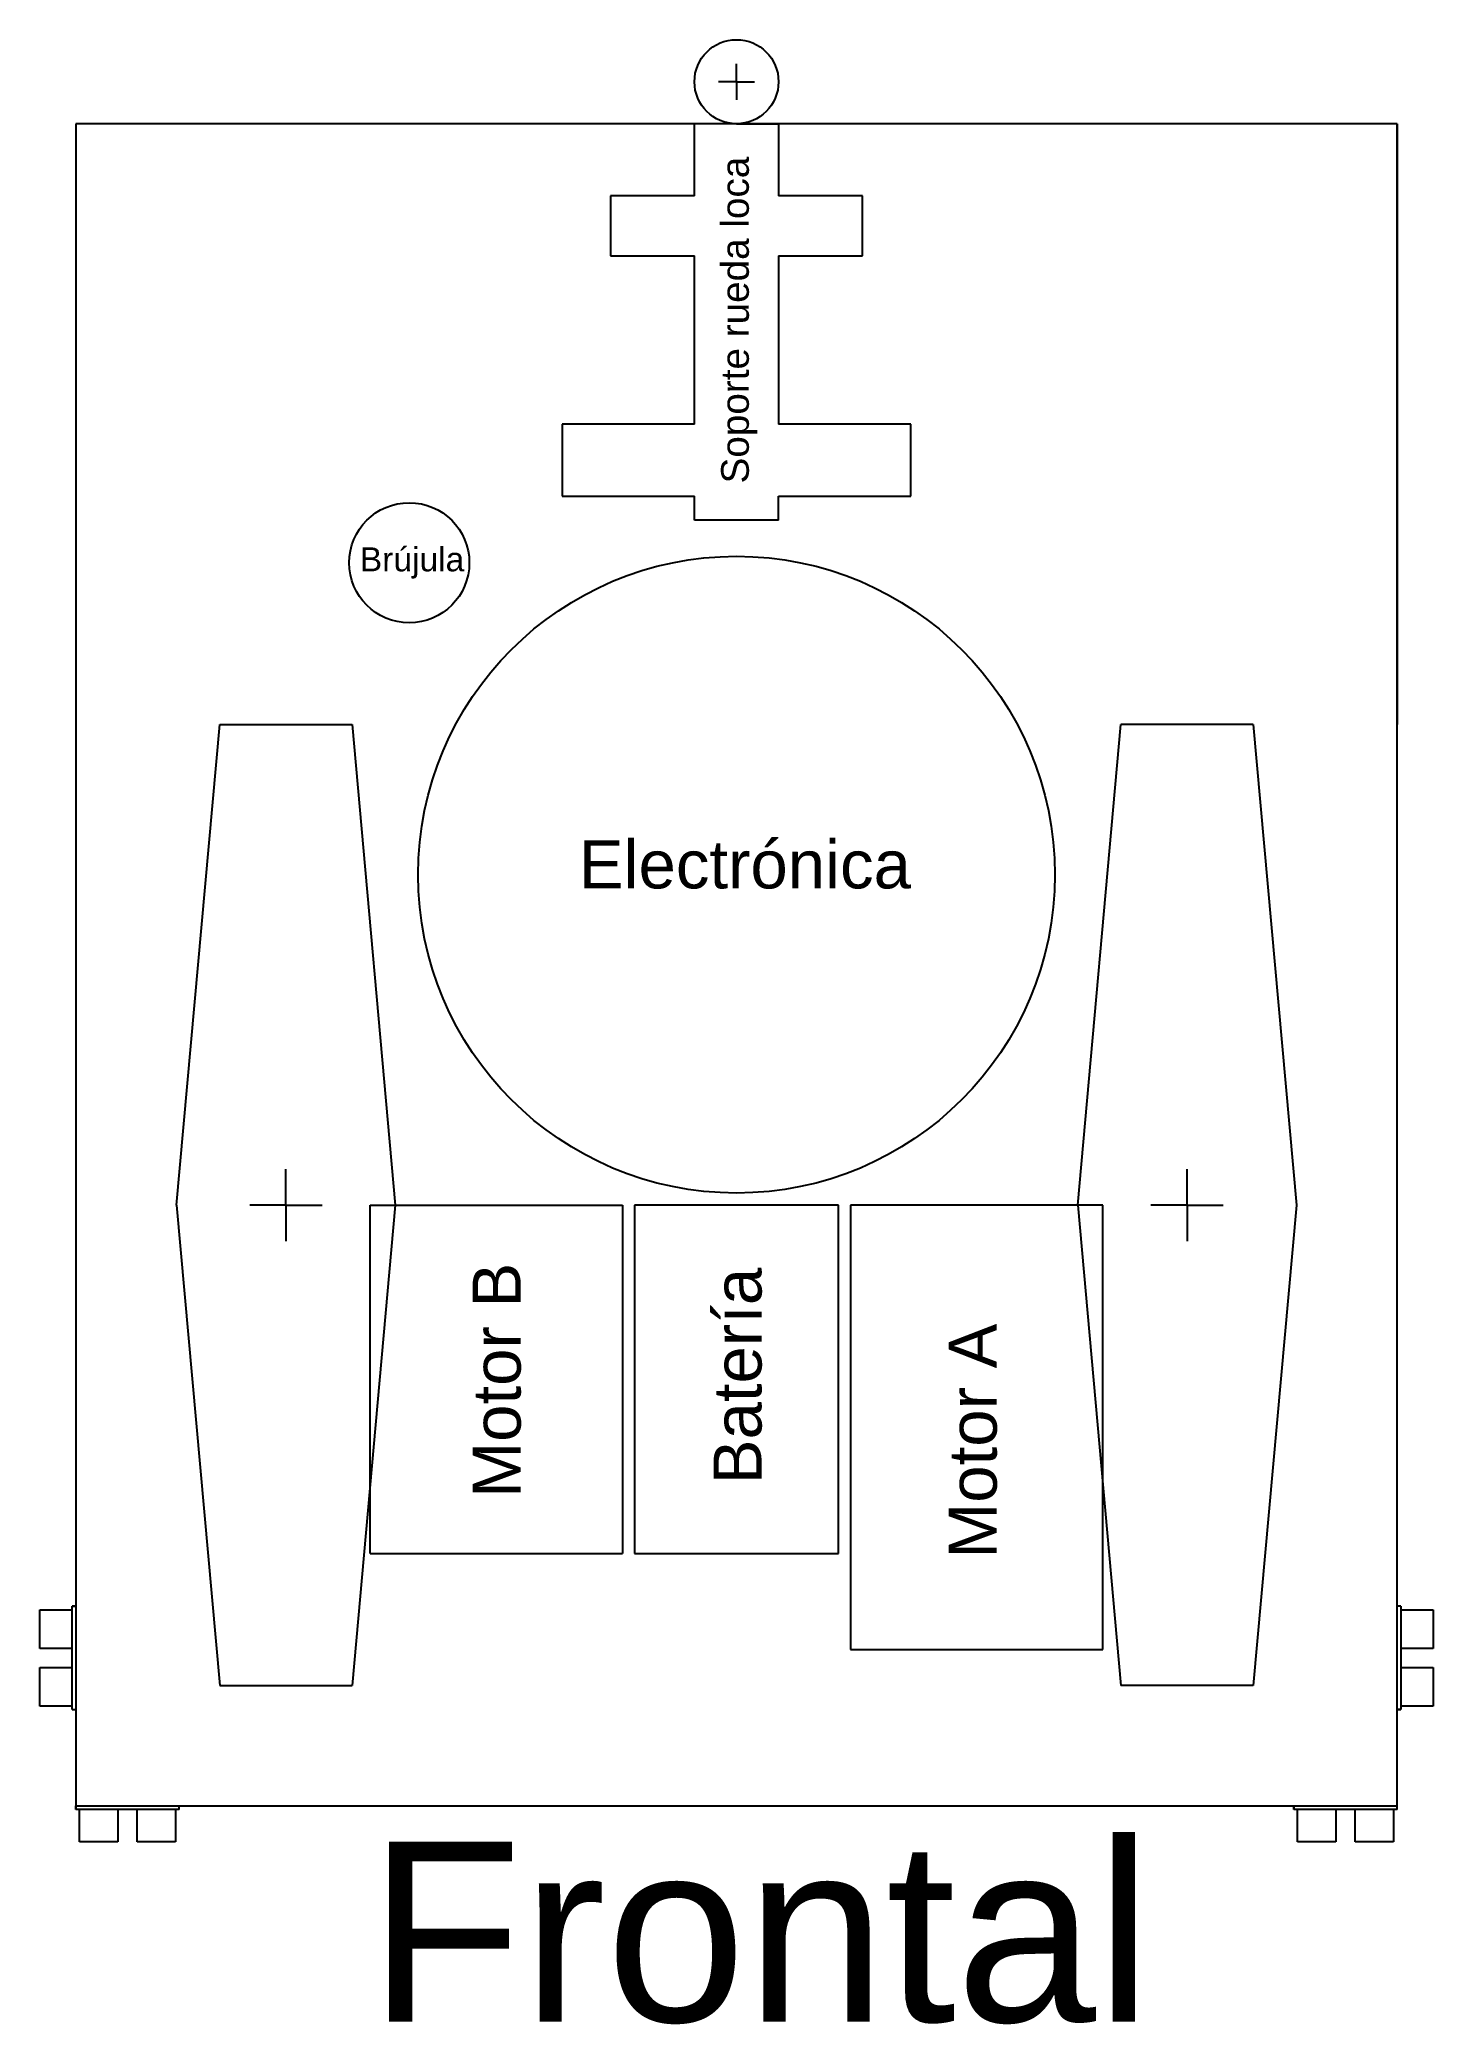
# Model space of a CAD drawing. Header units: millimetres. Extents: x 985 to 1565, y 909 to 1735.
import ezdxf

# ---------------------------------------------------------------- set-up
doc = ezdxf.new("R2010")
doc.units = ezdxf.units.MM
doc.layers.add('Motores', color=7, linetype='Continuous')
doc.styles.get("Standard").update_dxf_attribs({"font": 'arial.ttf'})

# ---------------------------------------------------------------- blocks, each defined once
blk = doc.blocks.new('HC-SR04')
for p, q in [((-20, 1.5), (-20, 15)), ((-20, 15), (-4, 15)), ((-4, 15), (-4, 1.5)), ((4, 1.5), (4, 15)), ((4, 15), (20, 15)), ((20, 15), (20, 1.5)), ((-21.5, 1.5), (-21.5, 0)), ((-21.5, 1.5), (-20, 1.5)), ((0, 0), (-21.5, 0)), ((-20, 1.5), (-4, 1.5)), ((-4, 1.5), (4, 1.5)), ((21.5, 0), (0, 0)), ((4, 1.5), (20, 1.5)), ((20, 1.5), (21.5, 1.5)), ((21.5, 0), (21.5, 1.5)), ((21.5, 1.5), (21.5, 0)), ((21.5, 0), (21.5, 0))]:
    blk.add_line(p, q)
blk = doc.blocks.new('batería')
at = {"layer": 'Motores'}
for p, q in [((-42.5, 145), (-42.5, 0)), ((42.5, 145), (-42.5, 145)), ((42.5, 0), (42.5, 145)), ((-42.5, 0), (42.5, 0))]:
    blk.add_line(p, q, dxfattribs=at)
at = {"insert": (-9.57, 67.91), "char_height": 20, "attachment_point": 1, "rotation": 90}
blk.add_mtext_dynamic_manual_height_columns('\\pxqc;Batería', width=11.8591, gutter_width=12.5, heights=[1.5], dxfattribs=at)
blk = doc.blocks.new('motor_a')
for p, q in [((0, 185), (-105, 185)), ((-105, 185), (-105, 0)), ((0, 0), (0, 185)), ((-105, 0), (0, 0))]:
    blk.add_line(p, q)
at = {"insert": (-64.18, 37.85), "char_height": 20, "attachment_point": 1, "rotation": 90}
blk.add_mtext_dynamic_manual_height_columns('Motor A', width=114.3137, gutter_width=12.5, heights=[0], dxfattribs=at)
blk = doc.blocks.new('motor_b')
for p, q in [((0, 0), (0, 145)), ((0, 145), (105, 145)), ((105, 145), (105, 0)), ((0, 0), (105, 0))]:
    blk.add_line(p, q)
at = {"insert": (42.69, 23.18), "char_height": 20, "attachment_point": 1, "rotation": 90}
blk.add_mtext_dynamic_manual_height_columns('Motor B', width=114.3137, gutter_width=12.5, heights=[0], dxfattribs=at)

msp = doc.modelspace()

# ---------------------------------------------------------------- linework, layer by layer
for p, q in [((1275, 1717.5), (1275, 1725)), ((1275, 1717.5), (1267.5, 1717.5)), ((1275, 1717.5), (1275, 1710)), ((1275, 1717.5), (1282.5, 1717.5)), ((1550, 1700), (1000, 1700)), ((1000, 1700), (1000, 1000)), ((1257.5, 1670), (1257.5, 1700)), ((1275, 1700), (1292.5, 1700)), ((1292.5, 1700), (1292.5, 1670)), ((1292.5, 1700), (1292.5, 1670)), ((1550, 1000), (1550, 1700)), ((1550, 1700), (1550, 1450)), ((1257.5, 1670), (1222.5, 1670)), ((1222.5, 1670), (1222.5, 1645)), ((1327.5, 1670), (1292.5, 1670)), ((1327.5, 1645), (1327.5, 1670)), ((1222.5, 1645), (1257.5, 1645)), ((1257.5, 1575), (1257.5, 1645)), ((1292.5, 1645), (1292.5, 1575)), ((1292.5, 1645), (1327.5, 1645)), ((1257.5, 1575), (1202.5, 1575)), ((1202.5, 1575), (1202.5, 1545)), ((1347.5, 1575), (1292.5, 1575)), ((1347.5, 1545), (1347.5, 1575)), ((1202.5, 1545), (1257.5, 1545)), ((1257.5, 1535), (1257.5, 1545)), ((1292.5, 1545), (1347.5, 1545)), ((1292.5, 1535), (1292.5, 1545)), ((1275, 1535), (1257.5, 1535)), ((1292.5, 1535), (1275, 1535)), ((1042, 1250), (1060, 1450)), ((1060, 1450), (1115, 1450)), ((1115, 1450), (1133, 1250)), ((1417, 1250), (1435, 1450)), ((1490, 1450), (1435, 1450)), ((1490, 1450), (1508, 1250)), ((1087.5, 1250), (1087.5, 1265)), ((1462.5, 1250), (1462.5, 1265)), ((1042, 1250), (1060, 1050)), ((1087.5, 1250), (1072.5, 1250)), ((1087.5, 1250), (1087.5, 1235)), ((1087.5, 1250), (1102.5, 1250)), ((1133, 1250), (1115, 1050)), ((1417, 1250), (1435, 1050)), ((1462.5, 1250), (1447.5, 1250)), ((1462.5, 1250), (1462.5, 1235)), ((1462.5, 1250), (1477.5, 1250)), ((1508, 1250), (1490, 1050)), ((1550, 1000), (1550, 1250)), ((1060, 1050), (1115, 1050)), ((1490, 1050), (1435, 1050)), ((1000, 1000), (1550, 1000))]:
    msp.add_line(p, q)
for centre, radius in [((1275, 1717.5), 17.5), ((1138.8, 1517.3), 25), ((1275, 1387.5), 132.5)]:
    msp.add_circle(centre, radius)

# ---------------------------------------------------------------- block references
for name, p in [('motor_b', (1122.5, 1105)), ('batería', (1275, 1105)), ('motor_a', (1427.5, 1065))]:
    msp.add_blockref(name, p)
for p, rotation in [((1000, 1061.5), 89.99999999999999), ((1550, 1061.5), 270), ((1021.5, 1000), 180), ((1528.5, 1000), 180)]:
    msp.add_blockref('HC-SR04', p, dxfattribs=dict(rotation=rotation))

# ---------------------------------------------------------------- texts
at = {"insert": (1268.61, 1550.32), "char_height": 11.52, "attachment_point": 1, "rotation": 90}
msp.add_mtext_dynamic_manual_height_columns('Soporte rueda loca', width=252.1168, gutter_width=12.5, heights=[0], dxfattribs=at)
at = {"attachment_point": 1}
for s, width, heights, insert, char_height in [('Brújula', 12.1038, [2.85], (1118.23, 1523.75), 10), ('\\pxqc;Electrónica', 173.5769, [0], (1191.7, 1401.78), 20), ('Frontal', 308.9549, [0], (1121.78, 985.11), 75)]:
    msp.add_mtext_dynamic_manual_height_columns(s, width=width, gutter_width=12.5, heights=heights, dxfattribs=dict(at, insert=insert, char_height=char_height))

doc.saveas('drawing.dxf')
